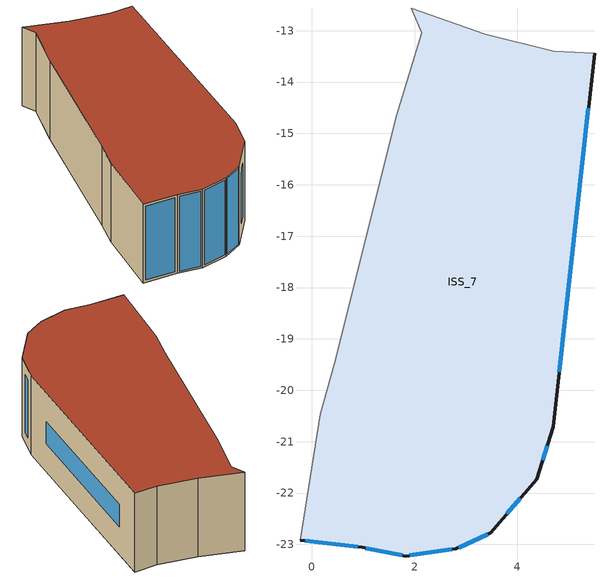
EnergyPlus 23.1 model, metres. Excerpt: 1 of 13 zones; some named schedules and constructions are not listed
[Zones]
ISS_7
 floor outside (90.1-2019 Nonresidential CZ 0 Exterior Floor (Mass)): -0.22,-22.92 0.16,-20.47 0.44,-19.49 1.65,-14.64 2.13,-13.04 1.93,-12.56 3.38,-13.07 4.71,-13.4 5.5,-13.44 4.7,-20.71 4.37,-21.73 3.48,-22.77 2.8,-23.09 1.83,-23.22 0.98,-23.06 z9
 wall outside (90.1-2019 Nonresidential CZ 0 Exterior Wall (Mass)): -0.22,-22.92 0.98,-23.06 1.83,-23.22 2.8,-23.09 3.48,-22.77 4.37,-21.73 4.7,-20.71 5.5,-13.44 z9:12
 wall to ISS_0 (Interior Partition (Mass)_FLIPPED): 5.5,-13.44 4.71,-13.4 3.38,-13.07 1.93,-12.56 2.13,-13.04 1.65,-14.64 0.44,-19.49 z9:12
 wall to ISS_11 (Interior Partition (Mass)): 0.44,-19.49 0.16,-20.47 -0.22,-22.92 z9:12
 window (90.1-2019 Nonresidential CZ 0 Glazing (Operable)): -0.13,-22.93 0.89,-23.05 z9.09:11.91; 1.05,-23.07 1.76,-23.21 z9.07:11.93; 1.9,-23.21 2.72,-23.1 z9.08:11.92; 2.85,-23.06 3.43,-22.8 z9.06:11.94; 3.8,-22.41 4.06,-22.1 z9.48:11.52; 4.49,-21.36 4.58,-21.08 z9.39:11.61; 4.81,-19.64 5.38,-14.51 z10.07:10.93
 roof outside (90.1-2019 Nonresidential CZ 0 Exterior Roof (Mass)): -0.22,-22.92 0.98,-23.06 1.83,-23.22 2.8,-23.09 3.48,-22.77 4.37,-21.73 4.7,-20.71 5.5,-13.44 4.71,-13.4 3.38,-13.07 1.93,-12.56 2.13,-13.04 1.65,-14.64 0.44,-19.49 0.16,-20.47 z12
[Schedule:Week:Daily]
NatVentAvail_ISS_6_41: 59d3c64f-cbeb-49ec-8387-58f3f2b90f9d, 66007fb2-c5ae-419e-81cc-261699452ae2, 7d14298f-0906-4f3e-9f36-b6a99c817ed8, bd011661-e40d-459e-81a3-81152da9ae29, a116ffe2-3308-46ed-a124-2af9f3d2e74a, db9fa88f-338c-411f-a84f-49e209720758, 803f9708-a926-4751-926f-f16e332721b0, 59d3c64f-cbeb-49ec-8387-58f3f2b90f9d, 59d3c64f-cbeb-49ec-8387-58f3f2b90f9d, 59d3c64f-cbeb-49ec-8387-58f3f2b90f9d, 59d3c64f-cbeb-49ec-8387-58f3f2b90f9d, 59d3c64f-cbeb-49ec-8387-58f3f2b90f9d
NatVentAvail_ISS_6_42: 2808f7b0-1c0f-4144-87d4-a76f10fee8d9, e3fb42f2-a6d4-4862-bf0f-71ab0796680f, 0818dc65-244d-4940-a860-a19bc4301a4e, 2a278de2-dc39-4bd9-9e82-1f718675efa6, b7428224-98b5-45bc-b742-e868bdf63f7d, ffb6534b-00db-462c-8b74-2842105eb40f, fecb7d50-88e2-4d1a-af6c-68455751857f, 2808f7b0-1c0f-4144-87d4-a76f10fee8d9, 2808f7b0-1c0f-4144-87d4-a76f10fee8d9, 2808f7b0-1c0f-4144-87d4-a76f10fee8d9, 2808f7b0-1c0f-4144-87d4-a76f10fee8d9, 2808f7b0-1c0f-4144-87d4-a76f10fee8d9
NatVentAvail_ISS_6_43: 9dc253b0-e231-4f2b-9ea7-828fee2c37e4, fa0bea73-c2e6-45e3-96d8-af98ac851d88, 9be23fc3-474e-46e7-80ab-479dcdd7b12c, 454bf78a-b83d-4394-8a58-09a865dced9e, b4d43366-15f9-4acc-a29f-34d4b033d256, 4871399f-b61b-4905-af7a-bcd03d8ceefa, 763d6eef-4fd2-4aa6-889b-548632fdfbdf, 9dc253b0-e231-4f2b-9ea7-828fee2c37e4, 9dc253b0-e231-4f2b-9ea7-828fee2c37e4, 9dc253b0-e231-4f2b-9ea7-828fee2c37e4, 9dc253b0-e231-4f2b-9ea7-828fee2c37e4, 9dc253b0-e231-4f2b-9ea7-828fee2c37e4
NatVentAvail_ISS_6_44: 0f435dd7-9992-4b1e-916b-d8ab013a0a25, af6d4643-a23d-428c-a926-324cae536613, 4a1d064e-6624-471d-9067-2aa29d2c6981, 5bd9e082-df74-473f-bff6-e8c21f54018f, 7245a75b-724e-4f00-8039-c1458dfc5d4f, 7cd69c54-cd54-49da-b36e-df01f1c90000, 5bc4788b-fd45-4e6f-9cfe-d2f56625bb94, 0f435dd7-9992-4b1e-916b-d8ab013a0a25, 0f435dd7-9992-4b1e-916b-d8ab013a0a25, 0f435dd7-9992-4b1e-916b-d8ab013a0a25, 0f435dd7-9992-4b1e-916b-d8ab013a0a25, 0f435dd7-9992-4b1e-916b-d8ab013a0a25
NatVentAvail_ISS_6_45: 2e6fd446-64fd-454b-83e0-e820f9a5f52d, 47c5d768-7b4a-48a1-808d-429495cd01bc, 24f82ca7-02df-4b2b-8431-49b57da55878, 9154eef6-d584-40c8-9aaf-951aa9aadaa9, d05bd24d-796b-48bf-8bc5-fa42b119640c, ff37fa68-dd59-4cdc-90b5-d7eb4149bc4b, 2e6fd446-64fd-454b-83e0-e820f9a5f52d, 2e6fd446-64fd-454b-83e0-e820f9a5f52d, 2e6fd446-64fd-454b-83e0-e820f9a5f52d, 2e6fd446-64fd-454b-83e0-e820f9a5f52d, 2e6fd446-64fd-454b-83e0-e820f9a5f52d, 2e6fd446-64fd-454b-83e0-e820f9a5f52d
NatVentAvail_ISS_6_46: 3880684c-4c2a-4487-a7e7-7d189b46f996, e3fb42f2-a6d4-4862-bf0f-71ab0796680f, 4976e6ea-0732-4ae9-9683-e3dbb1fc3b68, 66a4b0d3-9729-4bf5-9d08-4a9be02f38f6, 820141ac-03eb-4e58-a5b8-6f2c45d92f95, 33cd5aa4-a96e-426c-81d2-1221b210cbe2, 15d4cf67-ff78-4ec2-8d50-2fc886172d41, 3880684c-4c2a-4487-a7e7-7d189b46f996, 3880684c-4c2a-4487-a7e7-7d189b46f996, 3880684c-4c2a-4487-a7e7-7d189b46f996, 3880684c-4c2a-4487-a7e7-7d189b46f996, 3880684c-4c2a-4487-a7e7-7d189b46f996
NatVentAvail_ISS_6_47: ee9849e3-887a-499a-b882-28cbc8083034, 4b53910d-d204-4947-a54a-cd3d37a40da5, 1223336f-18bf-437e-8268-c0e1954d8743, 753e93bf-89d1-40d1-b309-9bce8eb9f664, 81dae9b8-5997-469a-9117-cbc3d17ebd06, af543aae-b248-4037-99a1-4d50ae8ffb33, 5d5b2702-2c7f-483b-947f-456a0eea631f, ee9849e3-887a-499a-b882-28cbc8083034, ee9849e3-887a-499a-b882-28cbc8083034, ee9849e3-887a-499a-b882-28cbc8083034, ee9849e3-887a-499a-b882-28cbc8083034, ee9849e3-887a-499a-b882-28cbc8083034
NatVentAvail_ISS_6_48: 30d76fa2-4c50-4b3a-ad17-cc10b9aea00e, b717b5df-fc11-4f22-a0bd-12f8fad6ab1c, 69c12385-b157-4fe4-8344-63f7e2c458b7, 827d8c67-cae4-4eb4-a0be-ff347a9871f8, 2b8b0dab-d679-468d-919a-671dc34f505c, b9656b78-909f-4a35-9a7a-69544d47ec9e, 6b2a8a7c-3353-40dc-b63b-3f8b394cf8f3, 30d76fa2-4c50-4b3a-ad17-cc10b9aea00e, 30d76fa2-4c50-4b3a-ad17-cc10b9aea00e, 30d76fa2-4c50-4b3a-ad17-cc10b9aea00e, 30d76fa2-4c50-4b3a-ad17-cc10b9aea00e, 30d76fa2-4c50-4b3a-ad17-cc10b9aea00e
NatVentAvail_ISS_6_49: e0015b53-feea-4429-ada7-d76f0b9231d1, 55596048-ec17-487a-902e-c55c7eb9ace5, b853b29e-9c2c-4892-bd5c-8d3a8b51e72a, 252c8724-0607-4cdb-be98-c91667e48fc6, c2935997-d6a9-4e1d-b60c-1610340fb184, c9327b22-8aae-4475-9a9a-6cf8266ffa2d, 47a5a79d-addb-4f5c-b3b1-a9e1da72ace4, e0015b53-feea-4429-ada7-d76f0b9231d1, e0015b53-feea-4429-ada7-d76f0b9231d1, e0015b53-feea-4429-ada7-d76f0b9231d1, e0015b53-feea-4429-ada7-d76f0b9231d1, e0015b53-feea-4429-ada7-d76f0b9231d1
NatVentAvail_ISS_6_50: ce5cffd1-dfe9-4efa-b3d5-d671689116b9, 7b40fb9b-38a4-4381-aacb-8ca0e517f460, a6f73b0e-533f-4f09-9ae1-883daf27fab8, 0938b528-273c-47a1-9994-1ea175fea59f, 88c98681-de3d-4e86-ac7d-cc4d1fde16bc, 384e5245-378b-4e4a-ad9e-28e078c8ad76, 430e81d0-f273-4145-8489-7b59100bae38, ce5cffd1-dfe9-4efa-b3d5-d671689116b9, ce5cffd1-dfe9-4efa-b3d5-d671689116b9, ce5cffd1-dfe9-4efa-b3d5-d671689116b9, ce5cffd1-dfe9-4efa-b3d5-d671689116b9, ce5cffd1-dfe9-4efa-b3d5-d671689116b9
NatVentAvail_ISS_6_51: cc87b3bc-a484-4a66-ba94-8dbdbdef3971, 12642c11-dbef-4302-a739-7d4c22e4cf91, 235e2975-71d9-4922-b088-0a3fc6f7e5c8, fd6bbb1e-dcd4-4596-a6b1-b28f948110c9, 17666d23-c914-44f2-9bf1-9adc02903633, 8a363d2e-cb01-49ae-b4df-73bd649d6a56, 599195e0-ed3c-47ca-9420-8eb2dc85b173, cc87b3bc-a484-4a66-ba94-8dbdbdef3971, cc87b3bc-a484-4a66-ba94-8dbdbdef3971, cc87b3bc-a484-4a66-ba94-8dbdbdef3971, cc87b3bc-a484-4a66-ba94-8dbdbdef3971, cc87b3bc-a484-4a66-ba94-8dbdbdef3971
NatVentAvail_ISS_6_52: 645b4d4e-ac9d-495e-9a63-2e4d1f50bce6, 645b4d4e-ac9d-495e-9a63-2e4d1f50bce6, 645b4d4e-ac9d-495e-9a63-2e4d1f50bce6, 645b4d4e-ac9d-495e-9a63-2e4d1f50bce6, 645b4d4e-ac9d-495e-9a63-2e4d1f50bce6, 645b4d4e-ac9d-495e-9a63-2e4d1f50bce6, 645b4d4e-ac9d-495e-9a63-2e4d1f50bce6, 645b4d4e-ac9d-495e-9a63-2e4d1f50bce6, 645b4d4e-ac9d-495e-9a63-2e4d1f50bce6, 645b4d4e-ac9d-495e-9a63-2e4d1f50bce6, 645b4d4e-ac9d-495e-9a63-2e4d1f50bce6, 645b4d4e-ac9d-495e-9a63-2e4d1f50bce6
CoolAvail_ISS_7_0: a417bc9b-de5d-478e-ac5a-152c6a4f7a89, 836c73d3-2576-4144-97e6-c70854d764d6, f21eb7b5-cb40-4ed3-bbb3-f16760163231, 53be7783-fd64-423c-a27b-175849620a87, 22bc9668-a33e-41c7-ae03-98d5d5175df1, 2412ec26-a0f2-4143-834a-9f1852bb9a24, c20c6325-035d-4fcf-ab28-c6ec7fc70f12, a417bc9b-de5d-478e-ac5a-152c6a4f7a89, a417bc9b-de5d-478e-ac5a-152c6a4f7a89, a417bc9b-de5d-478e-ac5a-152c6a4f7a89, a417bc9b-de5d-478e-ac5a-152c6a4f7a89, a417bc9b-de5d-478e-ac5a-152c6a4f7a89
CoolAvail_ISS_7_1: 600e6f81-509e-41a3-bf2a-7f4d4cd3f12d, 9c59bec2-965e-4264-86f9-2795118ffd9a, 27e7b16b-72d9-431f-b453-2e2977553cfc, 50203e56-6c21-4e68-9ed3-ec361ae7fbf5, 3c5e5518-20ab-4da8-b48c-757ccb7e7b16, 3e445df1-7824-4703-812c-c04ceaa15678, 9ed38821-d607-4615-af28-74997d602d41, 600e6f81-509e-41a3-bf2a-7f4d4cd3f12d, 600e6f81-509e-41a3-bf2a-7f4d4cd3f12d, 600e6f81-509e-41a3-bf2a-7f4d4cd3f12d, 600e6f81-509e-41a3-bf2a-7f4d4cd3f12d, 600e6f81-509e-41a3-bf2a-7f4d4cd3f12d
CoolAvail_ISS_7_2: fefa7470-6499-4d9c-b07b-9c7f88e447d1, a7dcafae-2906-446c-9b26-0086116a9b99, 3c5e5518-20ab-4da8-b48c-757ccb7e7b16, 54ed71e1-a682-4fa7-a082-a69a991a5405, 836c73d3-2576-4144-97e6-c70854d764d6, 880b13ef-80d1-48a6-8c94-5c4a55c71318, fa33bd47-d0f2-41b1-b05b-c4f59bf5be52, fefa7470-6499-4d9c-b07b-9c7f88e447d1, fefa7470-6499-4d9c-b07b-9c7f88e447d1, fefa7470-6499-4d9c-b07b-9c7f88e447d1, fefa7470-6499-4d9c-b07b-9c7f88e447d1, fefa7470-6499-4d9c-b07b-9c7f88e447d1
CoolAvail_ISS_7_3: a964d107-99e5-4c3f-80a4-b375b6296ccf, 2bf5643d-2712-495e-b11b-f71902a6beb9, 5cc6bdb1-05a1-42f5-8221-9d794d79924b, 2a3339b3-e2e2-45cf-b4ec-3f7e3fbc4b55, 3115536e-5706-4f12-9700-b6739fd72d3d, a417bc9b-de5d-478e-ac5a-152c6a4f7a89, fb0c9244-f965-4aaa-a2ea-ef8543a84256, a964d107-99e5-4c3f-80a4-b375b6296ccf, a964d107-99e5-4c3f-80a4-b375b6296ccf, a964d107-99e5-4c3f-80a4-b375b6296ccf, a964d107-99e5-4c3f-80a4-b375b6296ccf, a964d107-99e5-4c3f-80a4-b375b6296ccf
CoolAvail_ISS_7_4: 6da0d640-41d6-4d81-b6cd-84a96e27eb92, dc335e7b-e40b-45d7-a3b8-b3f38785f657, 0a8c2671-be92-4c7e-aefa-c823da672600, 25096b80-bc5d-4046-ae34-9a421a7ba3f3, 17924a3c-c327-41d2-8c3e-03fad28696f8, 5b6cb459-1bee-44b7-8ed4-1532ec9fd585, dc335e7b-e40b-45d7-a3b8-b3f38785f657, 6da0d640-41d6-4d81-b6cd-84a96e27eb92, 6da0d640-41d6-4d81-b6cd-84a96e27eb92, 6da0d640-41d6-4d81-b6cd-84a96e27eb92, 6da0d640-41d6-4d81-b6cd-84a96e27eb92, 6da0d640-41d6-4d81-b6cd-84a96e27eb92
CoolAvail_ISS_7_5: 1b2b79ad-1cd5-4e6e-8a93-2c334258d025, 7fac5dca-6247-45cd-8dfd-59ff1113f6d2, 0d3f302e-39b3-46db-91ad-ebb567b88478, 2ed8bb58-8f91-4013-ab6e-6fc83ace663d, 6d769ada-60ce-4cc0-b9dc-2cb87715f69f, 34333be0-0b36-417a-bdaa-6125df437898, 1771ffd5-caa0-4928-820c-20e77cdef4f0, 1b2b79ad-1cd5-4e6e-8a93-2c334258d025, 1b2b79ad-1cd5-4e6e-8a93-2c334258d025, 1b2b79ad-1cd5-4e6e-8a93-2c334258d025, 1b2b79ad-1cd5-4e6e-8a93-2c334258d025, 1b2b79ad-1cd5-4e6e-8a93-2c334258d025
CoolAvail_ISS_7_6: 5786a1c6-38cc-438a-a068-25cba8108d9f, 99714c36-b1d6-4269-a341-3a8989bea4df, b6e89017-2100-4019-9f46-5af95941ae45, ad3a6a62-cc7b-4c7e-a7e5-a267f50f4db2, 9b5191b9-2555-434d-b0ed-037681804869, 77e88983-67f6-4b44-98dd-3054537edaa1, dbd4606c-3431-4140-add9-9da3cfab12af, 5786a1c6-38cc-438a-a068-25cba8108d9f, 5786a1c6-38cc-438a-a068-25cba8108d9f, 5786a1c6-38cc-438a-a068-25cba8108d9f, 5786a1c6-38cc-438a-a068-25cba8108d9f, 5786a1c6-38cc-438a-a068-25cba8108d9f
CoolAvail_ISS_7_7: c21ce18f-258a-42b2-8b25-b9ab2e27f413, b43b7172-e3fb-4373-bdc9-8f749b47d15a, bf85736a-8573-442e-bd85-ff585c752e59, 517003f4-7d9d-40fb-96d9-487fb39c5bf8, d911e7df-975a-4f11-9ff0-e05dcd8c4814, ecacc597-b4bd-4c38-8eed-319bf132f5de, d5c7f0f5-559e-4bac-bf6a-45cfbae4ef2a, c21ce18f-258a-42b2-8b25-b9ab2e27f413, c21ce18f-258a-42b2-8b25-b9ab2e27f413, c21ce18f-258a-42b2-8b25-b9ab2e27f413, c21ce18f-258a-42b2-8b25-b9ab2e27f413, c21ce18f-258a-42b2-8b25-b9ab2e27f413
CoolAvail_ISS_7_8: c855a87a-381b-46c5-9509-19cdc15a7f16, 301e79a2-4036-4552-9288-b8d9b4fa0011, 93b745e8-7b9f-4e30-bf71-441b1fdfacd8, e88b8bb8-62ab-4327-a7bc-c4fc003f64de, bbe2ed1d-55af-43bf-9d37-65de6e4a3dd3, 0d434c85-d0d1-4a07-af58-6785c255dbec, 12531b47-a778-409a-afc3-5f5a1a383e38, c855a87a-381b-46c5-9509-19cdc15a7f16, c855a87a-381b-46c5-9509-19cdc15a7f16, c855a87a-381b-46c5-9509-19cdc15a7f16, c855a87a-381b-46c5-9509-19cdc15a7f16, c855a87a-381b-46c5-9509-19cdc15a7f16
CoolAvail_ISS_7_9: 0e76d949-a282-46ec-b801-109060926de2, b4f32424-d3d6-4af7-a79c-c04e2e11757a, 12531b47-a778-409a-afc3-5f5a1a383e38, e719e640-7e00-489b-8edd-bfe7804a2d2a, b5618662-c7cc-49cd-b34e-3453c7b254f5, 1922962d-f5d9-4df7-88ca-7a33a5eb062f, dd18dc81-d582-4864-a0d4-3ada93574e7f, 0e76d949-a282-46ec-b801-109060926de2, 0e76d949-a282-46ec-b801-109060926de2, 0e76d949-a282-46ec-b801-109060926de2, 0e76d949-a282-46ec-b801-109060926de2, 0e76d949-a282-46ec-b801-109060926de2
CoolAvail_ISS_7_10: f2bd7b92-6a91-4a89-8048-be345e62b38b, 12531b47-a778-409a-afc3-5f5a1a383e38, cb1b75e0-4137-4ada-927f-2a61dd554a3e, 09a565fc-3c68-4068-ac26-319aca6ba4b6, 816801dc-b40d-4246-9c25-0442f06b9d2d, 4eb1512c-ff09-472e-9494-275f9ae03200, 5d9c1a4a-b97f-4733-94bd-e5325f87bb21, f2bd7b92-6a91-4a89-8048-be345e62b38b, f2bd7b92-6a91-4a89-8048-be345e62b38b, f2bd7b92-6a91-4a89-8048-be345e62b38b, f2bd7b92-6a91-4a89-8048-be345e62b38b, f2bd7b92-6a91-4a89-8048-be345e62b38b
CoolAvail_ISS_7_11: 12531b47-a778-409a-afc3-5f5a1a383e38, 2626e346-23d2-4094-83a7-631a79799c78, 0bedf773-e20a-4acd-be5e-dfccc22e870d, 24e94fec-3535-439c-998b-a71de5d75a6d, d685fd45-53cd-4718-a5ea-5b6e2e856276, 3d46383b-c6ac-4ba4-9cc0-c0f1da04c7fa, 770208d9-5b4d-4cf1-9200-3452b372fe61, 12531b47-a778-409a-afc3-5f5a1a383e38, 12531b47-a778-409a-afc3-5f5a1a383e38, 12531b47-a778-409a-afc3-5f5a1a383e38, 12531b47-a778-409a-afc3-5f5a1a383e38, 12531b47-a778-409a-afc3-5f5a1a383e38
CoolAvail_ISS_7_12: 2a49bd9e-9915-47a3-954b-a32c9e47500b, 9e08d60f-c9da-484f-bf9e-7837ddd3a511, 85e938f2-61f0-4092-8ec3-83b8dffe3a66, 8ebf287d-460c-41da-8c03-126490aeafa5, 22e4fa96-4470-425b-901e-3615cbdfe0e1, 40eb410b-8b97-46fa-b254-2115dea6cfaa, 4159b8c2-2a64-4123-9940-32357fc1731d, 2a49bd9e-9915-47a3-954b-a32c9e47500b, 2a49bd9e-9915-47a3-954b-a32c9e47500b, 2a49bd9e-9915-47a3-954b-a32c9e47500b, 2a49bd9e-9915-47a3-954b-a32c9e47500b, 2a49bd9e-9915-47a3-954b-a32c9e47500b
CoolAvail_ISS_7_13: 384848ea-7a93-4560-b8ee-ec5266d10625, 614eb25d-e5b8-4107-b54b-5d4158fd9056, 59b33663-589d-48c1-a5c1-6e20830883ec, 6ba29500-ac7b-4d70-ac47-6c007b368cfb, 132cd3ec-a83f-49cf-8648-a09370be4941, f1fc106d-a514-46ef-bff2-05a4dc8aca2f, bdc6b1a4-79d0-4c65-b25e-944cb2d2051c, 384848ea-7a93-4560-b8ee-ec5266d10625, 384848ea-7a93-4560-b8ee-ec5266d10625, 384848ea-7a93-4560-b8ee-ec5266d10625, 384848ea-7a93-4560-b8ee-ec5266d10625, 384848ea-7a93-4560-b8ee-ec5266d10625
CoolAvail_ISS_7_14: da2abcf1-a83d-4caf-99ac-7c2a62dbec30, 70f22cb4-fad8-4aff-b708-de0332d0e58b, b07bd2ae-9cba-45b5-94c7-ce2a78ca4f52, ad638a53-e99d-4644-a045-98fca4859651, fa417855-4ce0-4d2e-8270-c4067d276175, e9d39820-b5ab-4219-8fdb-1f6ea82e7d9a, e7a75f08-2c2f-4d5a-9285-086150afe440, da2abcf1-a83d-4caf-99ac-7c2a62dbec30, da2abcf1-a83d-4caf-99ac-7c2a62dbec30, da2abcf1-a83d-4caf-99ac-7c2a62dbec30, da2abcf1-a83d-4caf-99ac-7c2a62dbec30, da2abcf1-a83d-4caf-99ac-7c2a62dbec30
CoolAvail_ISS_7_15: bf8d8d08-b5da-4eab-ab81-c7e2bc4feb84, 46694bac-1659-4936-ac25-1dc587c6151e, a7b93b7c-bb0d-4569-8ab5-263289a88eca, a6f73b0e-533f-4f09-9ae1-883daf27fab8, 7b0ea395-4744-4def-9f57-029d3dd74e19, 08c1e39c-960a-433e-9073-45c2b326f8cf, 9e58fef7-265b-4234-b35d-6513099853ff, bf8d8d08-b5da-4eab-ab81-c7e2bc4feb84, bf8d8d08-b5da-4eab-ab81-c7e2bc4feb84, bf8d8d08-b5da-4eab-ab81-c7e2bc4feb84, bf8d8d08-b5da-4eab-ab81-c7e2bc4feb84, bf8d8d08-b5da-4eab-ab81-c7e2bc4feb84
CoolAvail_ISS_7_16: 3b99b908-b67b-4082-9c57-f14cd4e20175, dcbf5a53-533c-48f1-bc7a-10c307c2ce74, 621fc430-6fa7-41aa-8575-27ae71a9f12b, 200463b3-062d-4a1d-bf36-fed1ff2f7d55, 7b2f8ec2-5717-4fe3-bdd1-4fc2317bb685, e6926a56-27a5-4f4a-8ddb-61bd12851976, b85d8ef4-832d-42d6-8bbc-591c5725e4ae, 3b99b908-b67b-4082-9c57-f14cd4e20175, 3b99b908-b67b-4082-9c57-f14cd4e20175, 3b99b908-b67b-4082-9c57-f14cd4e20175, 3b99b908-b67b-4082-9c57-f14cd4e20175, 3b99b908-b67b-4082-9c57-f14cd4e20175
CoolAvail_ISS_7_17: faf318e1-52bb-44b2-9559-41b3001244a9, c66cfd29-5af9-4e6c-a3ee-f7fb6640c622, fb7c023f-ec03-413f-b07d-d92b9ac5b466, 46f68e28-e864-40da-a2bf-d5357412eaba, 4700d6ba-9606-44f7-8714-5d4f0055c1bd, 7d5eb8ac-639b-46e3-bfbf-afe987bda89d, bb15e84b-718d-49d9-a2ed-4de5b00f072d, faf318e1-52bb-44b2-9559-41b3001244a9, faf318e1-52bb-44b2-9559-41b3001244a9, faf318e1-52bb-44b2-9559-41b3001244a9, faf318e1-52bb-44b2-9559-41b3001244a9, faf318e1-52bb-44b2-9559-41b3001244a9
CoolAvail_ISS_7_18: c71ad370-f608-45ec-94ff-412ab9c8d591, dc39d774-00dd-4167-add5-508ae4c5a254, aaaaf936-ef6c-4fa6-9fe8-a1a3edeff047, c71ad370-f608-45ec-94ff-412ab9c8d591, 85667b0f-253c-4fc0-b1a3-b59c0e00e3e3, f12a5308-02be-4f39-b291-fa425260f8d2, 39a611e9-6e07-44f2-bfbf-68aadf2830ba, c71ad370-f608-45ec-94ff-412ab9c8d591, c71ad370-f608-45ec-94ff-412ab9c8d591, c71ad370-f608-45ec-94ff-412ab9c8d591, c71ad370-f608-45ec-94ff-412ab9c8d591, c71ad370-f608-45ec-94ff-412ab9c8d591
CoolAvail_ISS_7_19: cf4da5fc-813a-42c6-a8cf-2b9b26fcd408, 5b5307dd-8704-4429-9e64-81538c3ab81d, 72f27e0f-b599-4d81-9918-0a94f5cc3f49, 47d734c6-dcec-4011-bd95-46f6d7a86160, 9cf70d63-5f0f-41fb-a418-96e44ca164e6, 6548734e-50a1-4eab-b1a1-846b9a044538, 5218c88c-08ca-4979-97bd-068abec87058, cf4da5fc-813a-42c6-a8cf-2b9b26fcd408, cf4da5fc-813a-42c6-a8cf-2b9b26fcd408, cf4da5fc-813a-42c6-a8cf-2b9b26fcd408, cf4da5fc-813a-42c6-a8cf-2b9b26fcd408, cf4da5fc-813a-42c6-a8cf-2b9b26fcd408
CoolAvail_ISS_7_20: 4a28bebf-378b-4e0c-98c7-5912cbc0f532, 3acbb844-98a0-44dd-9f8c-a763c2830a79, cf4da5fc-813a-42c6-a8cf-2b9b26fcd408, 88bcd4fe-2e18-43e4-966d-ed453cccf67b, 3cb64b28-6660-477c-87e6-b5ec23b45f9e, fff63c10-cad4-4c0c-a8a8-9c0b9824a16e, 31665143-5f46-4cf0-bce6-529c360b87a2, 4a28bebf-378b-4e0c-98c7-5912cbc0f532, 4a28bebf-378b-4e0c-98c7-5912cbc0f532, 4a28bebf-378b-4e0c-98c7-5912cbc0f532, 4a28bebf-378b-4e0c-98c7-5912cbc0f532, 4a28bebf-378b-4e0c-98c7-5912cbc0f532
CoolAvail_ISS_7_21: 10ea3e9c-c8e4-4c9f-9a24-6f8235490943, 7fac5dca-6247-45cd-8dfd-59ff1113f6d2, fdb1ab0e-c8ed-4873-981d-3b4b36397622, fa0bea73-c2e6-45e3-96d8-af98ac851d88, 41617b40-5751-42f6-8f46-a5aadaf03c91, b0a7b671-b70a-4647-ab0c-9003cefbd400, 939bb1c0-6e51-47b4-9cfe-0db9ee19da19, 10ea3e9c-c8e4-4c9f-9a24-6f8235490943, 10ea3e9c-c8e4-4c9f-9a24-6f8235490943, 10ea3e9c-c8e4-4c9f-9a24-6f8235490943, 10ea3e9c-c8e4-4c9f-9a24-6f8235490943, 10ea3e9c-c8e4-4c9f-9a24-6f8235490943
CoolAvail_ISS_7_22: 820141ac-03eb-4e58-a5b8-6f2c45d92f95, ca7a26c0-72df-4689-81e8-63cdea68c050, d67e7feb-ccfe-464f-92c3-b16381141cd6, cebbc58f-77ce-4730-93be-abe6f592f073, bd45c754-21c7-4c35-83bf-dd566571be01, 3880684c-4c2a-4487-a7e7-7d189b46f996, 6e76de09-a941-4bd2-b96f-27ccec68bb94, 820141ac-03eb-4e58-a5b8-6f2c45d92f95, 820141ac-03eb-4e58-a5b8-6f2c45d92f95, 820141ac-03eb-4e58-a5b8-6f2c45d92f95, 820141ac-03eb-4e58-a5b8-6f2c45d92f95, 820141ac-03eb-4e58-a5b8-6f2c45d92f95
CoolAvail_ISS_7_23: d70b2462-30a3-417d-9b55-76244d579941, 15f13d3f-b812-470b-b1af-9bdc06affd63, 5b780c38-c860-4b71-bae9-05cf259ed1fe, e1876e78-e687-400e-be40-ea94c5217d87, 8fdf88a8-82d9-410f-843e-46d4e1988e20, 597babd5-8b72-400e-8490-dbf98d6e2a09, 6da934b6-2253-4638-820a-9997a3fc5da8, d70b2462-30a3-417d-9b55-76244d579941, d70b2462-30a3-417d-9b55-76244d579941, d70b2462-30a3-417d-9b55-76244d579941, d70b2462-30a3-417d-9b55-76244d579941, d70b2462-30a3-417d-9b55-76244d579941
CoolAvail_ISS_7_24: 475d144a-8d13-4d58-a2da-3ab2e93dc7e7, 789598b5-f611-412a-b310-098c0f691a5d, 755330d8-1b22-4534-a02a-c53480b3a4e5, f78329c8-9ffc-489f-a2f5-fb6cb1761558, b2c2869d-ed13-4fac-99c7-aaf49e3b7844, 090aaad5-a128-486d-b200-6d922c48acf5, 44e7aa45-dbd7-4abf-8184-9797e4b36311, 475d144a-8d13-4d58-a2da-3ab2e93dc7e7, 475d144a-8d13-4d58-a2da-3ab2e93dc7e7, 475d144a-8d13-4d58-a2da-3ab2e93dc7e7, 475d144a-8d13-4d58-a2da-3ab2e93dc7e7, 475d144a-8d13-4d58-a2da-3ab2e93dc7e7
CoolAvail_ISS_7_25: 2b311644-3143-4e4f-ad19-09aa724a8dff, fe849b11-955d-4684-bbd0-a1e9b4aa19b6, 2e6fd446-64fd-454b-83e0-e820f9a5f52d, 9d987cba-2a7a-496d-b90f-662575cd5dd9, 59074af8-0a25-4315-856b-2edfad9a8916, 3a1e6eef-4dd5-40d8-a92a-1dea604d18d4, 01b983bd-2d17-4f0a-968b-3c204645bb15, 2b311644-3143-4e4f-ad19-09aa724a8dff, 2b311644-3143-4e4f-ad19-09aa724a8dff, 2b311644-3143-4e4f-ad19-09aa724a8dff, 2b311644-3143-4e4f-ad19-09aa724a8dff, 2b311644-3143-4e4f-ad19-09aa724a8dff
CoolAvail_ISS_7_26: 545cab68-ce3c-483e-81aa-25f490a46d86, e9d7cb86-8601-40d2-95b1-3c92e2f1f32f, e268dd3c-0642-40bb-803e-666368799ee4, ae668b5a-15f4-4d0c-9872-3a52cf0d1db1, c3fa998d-de58-419b-80c0-a574417382d2, 7d81ac5d-b26f-415c-8e6a-4ece4cfa260c, a498241e-d729-40bc-991e-5e8d708b7bc9, 545cab68-ce3c-483e-81aa-25f490a46d86, 545cab68-ce3c-483e-81aa-25f490a46d86, 545cab68-ce3c-483e-81aa-25f490a46d86, 545cab68-ce3c-483e-81aa-25f490a46d86, 545cab68-ce3c-483e-81aa-25f490a46d86
CoolAvail_ISS_7_27: e013dee8-fee1-44bd-93ae-b3065944c017, d6b96865-a13e-4037-9788-64715abd1b9b, 8b5f9b8a-5b1f-4d82-ae2a-c83ae0d0c6d3, fe860b76-c3cd-4067-b260-22ef71d79255, 1038f0ee-0592-4279-8759-f8a5b7ff0be9, 38166ebe-7deb-496d-aee1-63fe53fd5d6f, f328ec1c-159e-4b23-a9ba-813a56d7d32e, e013dee8-fee1-44bd-93ae-b3065944c017, e013dee8-fee1-44bd-93ae-b3065944c017, e013dee8-fee1-44bd-93ae-b3065944c017, e013dee8-fee1-44bd-93ae-b3065944c017, e013dee8-fee1-44bd-93ae-b3065944c017
CoolAvail_ISS_7_28: e95ca637-2c29-443c-aac9-ba59b1dee0f8, b6064c5e-1f52-49ba-bab2-bca20717d0fd, 868b4ff2-61c0-4b7b-9a5f-ca60dd09d27a, 08289204-ecfb-4d65-829f-a1414e8ace1a, 46f68e28-e864-40da-a2bf-d5357412eaba, f83a6363-48d5-4fba-9f21-57b9a9ad5f78, 10ea3e9c-c8e4-4c9f-9a24-6f8235490943, e95ca637-2c29-443c-aac9-ba59b1dee0f8, e95ca637-2c29-443c-aac9-ba59b1dee0f8, e95ca637-2c29-443c-aac9-ba59b1dee0f8, e95ca637-2c29-443c-aac9-ba59b1dee0f8, e95ca637-2c29-443c-aac9-ba59b1dee0f8
CoolAvail_ISS_7_29: 571d3694-669f-439a-bcb0-6cf6216108a2, 1a79cb03-f92c-4589-8d75-bc6275836837, 8661a43f-711f-4b17-8503-5213d123ea7a, a0229f07-dc1c-4560-a905-13b11cc59c09, 46f68e28-e864-40da-a2bf-d5357412eaba, 46f68e28-e864-40da-a2bf-d5357412eaba, a568f926-99aa-414a-a7ea-b3768ceeb753, 571d3694-669f-439a-bcb0-6cf6216108a2, 571d3694-669f-439a-bcb0-6cf6216108a2, 571d3694-669f-439a-bcb0-6cf6216108a2, 571d3694-669f-439a-bcb0-6cf6216108a2, 571d3694-669f-439a-bcb0-6cf6216108a2
CoolAvail_ISS_7_30: 45061b19-febd-4526-9570-1f21a7086f0c, 12531b47-a778-409a-afc3-5f5a1a383e38, 59666eb1-6c28-46bb-940b-6ca59630d910, cd744dcf-dce2-4d4b-a7f8-daa602f3d211, 0ca7b911-3826-4d48-a57a-7394f15a51f2, f6108009-b0aa-49ae-94be-0677e594ceb6, 820c4c58-c42d-41e9-b215-4e7bf05f5197, 45061b19-febd-4526-9570-1f21a7086f0c, 45061b19-febd-4526-9570-1f21a7086f0c, 45061b19-febd-4526-9570-1f21a7086f0c, 45061b19-febd-4526-9570-1f21a7086f0c, 45061b19-febd-4526-9570-1f21a7086f0c
CoolAvail_ISS_7_31: 9cc47e2c-ee00-4099-96b8-4162a42716a7, 88bcd4fe-2e18-43e4-966d-ed453cccf67b, 8661a43f-711f-4b17-8503-5213d123ea7a, 10df2edd-0f84-4e5f-b701-53d8b9d13dc2, 2a0d46ec-18cd-4a02-8e4a-311bff42c3ea, cb1b3717-686f-4d32-bbe1-ea75913f93bd, fc997b3a-f9f1-40cb-b1c0-d35cee9c5c25, 9cc47e2c-ee00-4099-96b8-4162a42716a7, 9cc47e2c-ee00-4099-96b8-4162a42716a7, 9cc47e2c-ee00-4099-96b8-4162a42716a7, 9cc47e2c-ee00-4099-96b8-4162a42716a7, 9cc47e2c-ee00-4099-96b8-4162a42716a7
CoolAvail_ISS_7_32: fa8c74fe-c95d-4660-b85a-88cf6b44ead0, 185236a1-42cc-4378-8d2a-f0c687be8152, 646e6a7b-e232-4f54-a341-6ea0961270c4, 5ef0380c-8530-4672-89b2-d0053777c4b0, 184a39fc-adbe-4550-bd70-535d58a703fa, 72b43716-8d98-4033-a577-9813a5c5ed84, a2b35108-d538-4e8f-9979-27f03970389e, fa8c74fe-c95d-4660-b85a-88cf6b44ead0, fa8c74fe-c95d-4660-b85a-88cf6b44ead0, fa8c74fe-c95d-4660-b85a-88cf6b44ead0, fa8c74fe-c95d-4660-b85a-88cf6b44ead0, fa8c74fe-c95d-4660-b85a-88cf6b44ead0
CoolAvail_ISS_7_33: 5494cabf-0719-4997-ac73-9b5e24d4f528, 6db75396-19b1-46b9-8235-e91e69c05566, 872ae464-bc5c-41e4-ab98-84459ce587c9, 91d1037a-2dc5-4426-b058-420dc496d604, b169fd0d-a363-4637-a59b-2c954cb74e7c, fdb1ab0e-c8ed-4873-981d-3b4b36397622, 7196ffaf-b576-46e3-aa76-b70bf992a3f0, 5494cabf-0719-4997-ac73-9b5e24d4f528, 5494cabf-0719-4997-ac73-9b5e24d4f528, 5494cabf-0719-4997-ac73-9b5e24d4f528, 5494cabf-0719-4997-ac73-9b5e24d4f528, 5494cabf-0719-4997-ac73-9b5e24d4f528
CoolAvail_ISS_7_34: ea04392c-e9c8-4168-be16-abac06a691cf, 99dec3e1-bac3-4d96-8738-6f196348ee5c, f8c5082e-a237-4130-a017-d6e29cf6c566, 0bacbfc9-5ecd-42bf-937d-7f05193bacb1, 9338b558-b06d-40e3-98d1-683436e893bc, cbcac942-5ac6-497f-90c1-b73735c17716, ce094aa2-080d-43a6-8362-0479873b68df, ea04392c-e9c8-4168-be16-abac06a691cf, ea04392c-e9c8-4168-be16-abac06a691cf, ea04392c-e9c8-4168-be16-abac06a691cf, ea04392c-e9c8-4168-be16-abac06a691cf, ea04392c-e9c8-4168-be16-abac06a691cf
CoolAvail_ISS_7_35: d8a31d8f-75b0-446f-8f73-4dab2d5eed0f, 3d3f794c-1ec6-4740-9d07-d3bc5787070e, 600e6f81-509e-41a3-bf2a-7f4d4cd3f12d, fb8483dc-7f45-461b-b657-57cfb4a0f116, dbd4606c-3431-4140-add9-9da3cfab12af, 47ade2ef-f521-4468-a89a-ca1d94eb3f8d, 865ad902-8718-419c-ba38-6eb7f9723016, d8a31d8f-75b0-446f-8f73-4dab2d5eed0f, d8a31d8f-75b0-446f-8f73-4dab2d5eed0f, d8a31d8f-75b0-446f-8f73-4dab2d5eed0f, d8a31d8f-75b0-446f-8f73-4dab2d5eed0f, d8a31d8f-75b0-446f-8f73-4dab2d5eed0f
CoolAvail_ISS_7_36: 5bfff525-f3c7-4879-bdef-dd42af90710c, 4a28bebf-378b-4e0c-98c7-5912cbc0f532, b922b942-fdab-4a96-9b47-d4432acc14f1, 28b5e9c5-ec92-4bc0-880e-c13979e5b68a, 9e27aeda-e383-459f-8111-847aee1a07f8, 5b833201-b28d-4821-8bcc-1962c3eedb27, 2e6fd446-64fd-454b-83e0-e820f9a5f52d, 5bfff525-f3c7-4879-bdef-dd42af90710c, 5bfff525-f3c7-4879-bdef-dd42af90710c, 5bfff525-f3c7-4879-bdef-dd42af90710c, 5bfff525-f3c7-4879-bdef-dd42af90710c, 5bfff525-f3c7-4879-bdef-dd42af90710c
CoolAvail_ISS_7_37: 46f68e28-e864-40da-a2bf-d5357412eaba, 3a127710-7443-45f8-9489-889a76faaeff, eb2fa523-9aea-4a86-822f-7402be31336a, 85ee5b97-4fa1-480e-a81b-23baca38898e, c1d74090-dc97-4b67-bd84-a8115544f061, 836c73d3-2576-4144-97e6-c70854d764d6, 0b6cf2cc-02c6-4932-88ad-d99945c2565a, 46f68e28-e864-40da-a2bf-d5357412eaba, 46f68e28-e864-40da-a2bf-d5357412eaba, 46f68e28-e864-40da-a2bf-d5357412eaba, 46f68e28-e864-40da-a2bf-d5357412eaba, 46f68e28-e864-40da-a2bf-d5357412eaba
CoolAvail_ISS_7_38: 5b44b215-89ad-466a-9d7a-e6cb0c1999ba, 88c201f4-a5f6-491a-bc11-c75b9bd2e93f, 5bfff525-f3c7-4879-bdef-dd42af90710c, 454b3b25-2b2f-49a6-8bed-e14204a32b55, 744dab85-5a37-4e81-9f92-61f0bdaf9431, 3e861000-1ec8-46bf-b579-71132bfb23a5, 2a9cda35-25b3-4e50-900b-b9b739b834aa, 5b44b215-89ad-466a-9d7a-e6cb0c1999ba, 5b44b215-89ad-466a-9d7a-e6cb0c1999ba, 5b44b215-89ad-466a-9d7a-e6cb0c1999ba, 5b44b215-89ad-466a-9d7a-e6cb0c1999ba, 5b44b215-89ad-466a-9d7a-e6cb0c1999ba
CoolAvail_ISS_7_39: d05bd24d-796b-48bf-8bc5-fa42b119640c, 5b0ed4c9-7ceb-4b8c-a43c-ed9929f58d1e, 42116582-086e-478e-a545-e69779dd8a52, da6a2a0d-ac28-4011-a787-516f61c1a55f, 7ab4d364-6ba9-438d-8f5d-1eddf824954b, 24ef2dfb-7799-47fd-aa30-c4119d08dbd6, 46f68e28-e864-40da-a2bf-d5357412eaba, d05bd24d-796b-48bf-8bc5-fa42b119640c, d05bd24d-796b-48bf-8bc5-fa42b119640c, d05bd24d-796b-48bf-8bc5-fa42b119640c, d05bd24d-796b-48bf-8bc5-fa42b119640c, d05bd24d-796b-48bf-8bc5-fa42b119640c
CoolAvail_ISS_7_40: a0229f07-dc1c-4560-a905-13b11cc59c09, 7c36500b-8f66-47ac-915e-d734a9855751, 8be4abe7-000c-42f9-aa1f-6b8a2ac92743, 2e27c99f-a5c0-4f60-9206-11009ee6b478, 814d7899-a77d-42ff-af6e-11b54aa89900, db5997a3-e434-4ba0-9f3c-0db9acbed074, 1fd36c70-2295-48b5-9395-b3c8fa6ed09c, a0229f07-dc1c-4560-a905-13b11cc59c09, a0229f07-dc1c-4560-a905-13b11cc59c09, a0229f07-dc1c-4560-a905-13b11cc59c09, a0229f07-dc1c-4560-a905-13b11cc59c09, a0229f07-dc1c-4560-a905-13b11cc59c09
CoolAvail_ISS_7_41: 2a72a13d-5e4b-44db-ad01-76264dc349fa, 51ef5e7c-7b1d-4df3-9b0a-0fbe2372d03c, 6122a214-3f2d-4de6-bf8e-379ec44e7dd8, 803fcd09-69c6-40dd-9b35-5d7ac15a68d8, 2538803e-4c51-472b-b103-07a3d55689f9, a272fd6b-d428-4692-ada8-1e738b84d36b, adef7895-6f02-48d0-9f4d-54e5f1119188, 2a72a13d-5e4b-44db-ad01-76264dc349fa, 2a72a13d-5e4b-44db-ad01-76264dc349fa, 2a72a13d-5e4b-44db-ad01-76264dc349fa, 2a72a13d-5e4b-44db-ad01-76264dc349fa, 2a72a13d-5e4b-44db-ad01-76264dc349fa
CoolAvail_ISS_7_42: 78c93035-ebce-4343-b1a8-f86602726ac7, 604badd7-400e-43fb-bd32-c34a42cb7ecd, 0c0d324b-0d6b-4f90-bb7c-1137a90bd877, c10c4fbe-61ee-4d52-8bae-482017d4afb2, df0bba37-3d70-4a9e-bf06-86b61b93159a, 3cb0e0dd-037d-4dde-8597-6468a4d6918c, 125e9192-c0aa-4bd7-8597-20248584bc62, 78c93035-ebce-4343-b1a8-f86602726ac7, 78c93035-ebce-4343-b1a8-f86602726ac7, 78c93035-ebce-4343-b1a8-f86602726ac7, 78c93035-ebce-4343-b1a8-f86602726ac7, 78c93035-ebce-4343-b1a8-f86602726ac7
CoolAvail_ISS_7_43: d6dcf4c3-3c31-4ad2-a140-0da0cadc56a7, 99ba14a1-6c44-4f38-ba13-93252c98763a, 330628cd-783c-4e4e-861e-a357226f984d, 41c35824-3f9f-43df-8edd-b30b44d2a37a, 478a7a83-7c34-47a1-80c9-d558c050b604, f7b08b5d-0dda-45f4-8219-4d22e9f62385, b39bc4c5-9218-422b-b413-d69710c60b74, d6dcf4c3-3c31-4ad2-a140-0da0cadc56a7, d6dcf4c3-3c31-4ad2-a140-0da0cadc56a7, d6dcf4c3-3c31-4ad2-a140-0da0cadc56a7, d6dcf4c3-3c31-4ad2-a140-0da0cadc56a7, d6dcf4c3-3c31-4ad2-a140-0da0cadc56a7
CoolAvail_ISS_7_44: 78e55134-c146-4401-bc54-34c713d829d2, bdb04c5f-5c95-4945-8cfd-93e3131f8926, 6c612a57-929d-4dfc-8748-f7e01d78e87b, 73f8adfb-2b02-49ce-b917-dc74dc9f2e5f, 4a56945c-6f69-44a9-8f50-3a34e26c2db6, a6698840-9b46-4a97-bcc8-f7cda19bc93f, 2fb50c63-efcc-41cf-b813-91b9eca99eb9, 78e55134-c146-4401-bc54-34c713d829d2, 78e55134-c146-4401-bc54-34c713d829d2, 78e55134-c146-4401-bc54-34c713d829d2, 78e55134-c146-4401-bc54-34c713d829d2, 78e55134-c146-4401-bc54-34c713d829d2
CoolAvail_ISS_7_45: 768736c6-1e3d-478b-935d-de285d9124b7, 12531b47-a778-409a-afc3-5f5a1a383e38, ad1631eb-f151-4929-a83b-de4f56066a8f, 22b36ce7-05db-412a-9cf0-3c84da4ce7ab, 42116582-086e-478e-a545-e69779dd8a52, 053eccda-6cb1-4086-9d93-7d8252609908, 768736c6-1e3d-478b-935d-de285d9124b7, 768736c6-1e3d-478b-935d-de285d9124b7, 768736c6-1e3d-478b-935d-de285d9124b7, 768736c6-1e3d-478b-935d-de285d9124b7, 768736c6-1e3d-478b-935d-de285d9124b7, 768736c6-1e3d-478b-935d-de285d9124b7
CoolAvail_ISS_7_46: 112c67cb-92bf-435b-ae7b-1489d35ec978, 604badd7-400e-43fb-bd32-c34a42cb7ecd, 403f3a57-031d-411d-a35e-dd83f031fb06, 9fe8c835-75a3-47c4-8fd8-73a2e7829854, 1bd8f6d5-efdc-47d3-8767-3f77d1b1a966, c5cf582d-59e6-4231-a916-9f151ef5aff2, c0f120cf-fb1f-410e-a31c-d27ab80a34c5, 112c67cb-92bf-435b-ae7b-1489d35ec978, 112c67cb-92bf-435b-ae7b-1489d35ec978, 112c67cb-92bf-435b-ae7b-1489d35ec978, 112c67cb-92bf-435b-ae7b-1489d35ec978, 112c67cb-92bf-435b-ae7b-1489d35ec978
CoolAvail_ISS_7_47: 1b55bb03-ed1a-46cd-a726-b8643300a78f, ac87f1b8-a690-45cb-baaa-ac4409d26367, 6f1bff23-3d9b-4e3a-b3b2-22b0721e3ef4, f8be8b45-04d6-4e99-9c00-b5c0ca24a190, e5bc79c3-6e81-44bb-bf70-967e13f0bdad, 3218934a-0097-4794-a98d-c844a32a225b, fb536831-2a13-453a-abd2-06d308c2a27d, 1b55bb03-ed1a-46cd-a726-b8643300a78f, 1b55bb03-ed1a-46cd-a726-b8643300a78f, 1b55bb03-ed1a-46cd-a726-b8643300a78f, 1b55bb03-ed1a-46cd-a726-b8643300a78f, 1b55bb03-ed1a-46cd-a726-b8643300a78f
CoolAvail_ISS_7_48: b2925905-6abb-4c02-abba-91a726e9064c, 3f169990-f9ce-4dbb-84c6-894221037448, 32e76b73-f0bd-4490-b05c-b073849b9779, 613dd8b9-d0cb-4047-99e2-85bffd7cc064, d19892b5-b04d-401b-b5eb-d2cb441ee56a, 233604b9-45ae-4392-af2f-cba5c79e4975, 68e656c7-341f-4366-9bd7-30d77fa6db42, b2925905-6abb-4c02-abba-91a726e9064c, b2925905-6abb-4c02-abba-91a726e9064c, b2925905-6abb-4c02-abba-91a726e9064c, b2925905-6abb-4c02-abba-91a726e9064c, b2925905-6abb-4c02-abba-91a726e9064c
CoolAvail_ISS_7_49: 74552c46-30ab-4759-94e8-63e3d1f7accb, d6e55a8f-bc87-45cd-9c9f-cd70924e27a5, 021e1a17-10e8-4b2d-b519-0cf3192cc715, d254b795-3fdf-4f39-80ff-e140f63d290e, 1d480875-807e-48c1-9200-7516ebc32ad7, 64881aca-a996-45d7-b077-b1b3d227525a, 4489f36e-e3c6-4e4b-bd5f-265baaedea73, 74552c46-30ab-4759-94e8-63e3d1f7accb, 74552c46-30ab-4759-94e8-63e3d1f7accb, 74552c46-30ab-4759-94e8-63e3d1f7accb, 74552c46-30ab-4759-94e8-63e3d1f7accb, 74552c46-30ab-4759-94e8-63e3d1f7accb
CoolAvail_ISS_7_50: 471115d3-0f87-48e8-b825-fac5a6f35d6c, 8be4abe7-000c-42f9-aa1f-6b8a2ac92743, 158876e2-13fd-4787-95ae-b86d372af880, 2a169ae8-9acd-4529-9eee-55b8eb574f1b, ca860249-6253-49f4-b145-16789525877a, 31280550-7689-42ee-840a-ab6c0e466e40, 720e0b40-1fdb-4e75-af50-1b9984cfd1a4, 471115d3-0f87-48e8-b825-fac5a6f35d6c, 471115d3-0f87-48e8-b825-fac5a6f35d6c, 471115d3-0f87-48e8-b825-fac5a6f35d6c, 471115d3-0f87-48e8-b825-fac5a6f35d6c, 471115d3-0f87-48e8-b825-fac5a6f35d6c
CoolAvail_ISS_7_51: 59112f08-b127-4301-906f-b836840b287e, bb00959c-f919-4aed-8de9-f9c1df3630f8, de2802b0-cc67-4408-8fd1-7e9211b10048, d257d055-b112-40be-82b2-c4495abe85c7, ddf9be1b-2dac-4bf2-9cbc-7e794f62100c, 49d97e55-3071-46c9-941b-d634227f9f2a, cb1b3717-686f-4d32-bbe1-ea75913f93bd, 59112f08-b127-4301-906f-b836840b287e, 59112f08-b127-4301-906f-b836840b287e, 59112f08-b127-4301-906f-b836840b287e, 59112f08-b127-4301-906f-b836840b287e, 59112f08-b127-4301-906f-b836840b287e
CoolAvail_ISS_7_52: 78bfa29d-fe78-4bb4-9f64-e69e04f39406, 78bfa29d-fe78-4bb4-9f64-e69e04f39406, 78bfa29d-fe78-4bb4-9f64-e69e04f39406, 78bfa29d-fe78-4bb4-9f64-e69e04f39406, 78bfa29d-fe78-4bb4-9f64-e69e04f39406, 78bfa29d-fe78-4bb4-9f64-e69e04f39406, 78bfa29d-fe78-4bb4-9f64-e69e04f39406, 78bfa29d-fe78-4bb4-9f64-e69e04f39406, 78bfa29d-fe78-4bb4-9f64-e69e04f39406, 78bfa29d-fe78-4bb4-9f64-e69e04f39406, 78bfa29d-fe78-4bb4-9f64-e69e04f39406, 78bfa29d-fe78-4bb4-9f64-e69e04f39406
NatVentAvail_ISS_7_0: 347d55b7-038e-4562-bce8-456b87efe422, 9497c3f9-e4f3-4ae8-9b5e-6f440661514e, 02c75c42-13c4-4a81-95b2-7d0787e539a0, 1f5bb4e1-6097-4445-aa30-08b131c5a8f0, 6a036ade-b22a-40b1-a59a-fc9928e33420, cdcac5e7-2935-42b6-a401-44e7ff1a3379, bb2921c9-3083-47d7-adc0-0439cd541f1d, 347d55b7-038e-4562-bce8-456b87efe422, 347d55b7-038e-4562-bce8-456b87efe422, 347d55b7-038e-4562-bce8-456b87efe422, 347d55b7-038e-4562-bce8-456b87efe422, 347d55b7-038e-4562-bce8-456b87efe422
NatVentAvail_ISS_7_1: 31e6458c-07ac-4517-9220-31c48d09a3b9, 808b53e7-b6eb-416f-b75c-5a60ae408371, 2a0bdd91-2ab7-455f-9d66-9f0dcc569485, 2f2a32ef-c756-4c4e-acc4-de23138b763c, 3d5812fc-4e48-4f03-85a1-51b9f05794ff, eed53eab-8b4b-4f1c-9231-a5dca8a631a8, 1a875456-26a8-41d9-bcb1-23a2e93c5b05, 31e6458c-07ac-4517-9220-31c48d09a3b9, 31e6458c-07ac-4517-9220-31c48d09a3b9, 31e6458c-07ac-4517-9220-31c48d09a3b9, 31e6458c-07ac-4517-9220-31c48d09a3b9, 31e6458c-07ac-4517-9220-31c48d09a3b9
NatVentAvail_ISS_7_2: 84ae7651-f4de-44b9-9899-2582cbdb995d, 495f6a35-d38b-4195-8a37-4b40f724b044, 3d5812fc-4e48-4f03-85a1-51b9f05794ff, a0e33699-6675-4571-9d88-4c12ba26899f, 9497c3f9-e4f3-4ae8-9b5e-6f440661514e, efa8682e-43cf-4f3c-b0e6-29221eeec237, 5867c58b-4625-41f3-b584-9ebb24ec32a8, 84ae7651-f4de-44b9-9899-2582cbdb995d, 84ae7651-f4de-44b9-9899-2582cbdb995d, 84ae7651-f4de-44b9-9899-2582cbdb995d, 84ae7651-f4de-44b9-9899-2582cbdb995d, 84ae7651-f4de-44b9-9899-2582cbdb995d
NatVentAvail_ISS_7_3: a818ccd2-c854-43d0-9f66-eb4bd9638d8e, 6e76de09-a941-4bd2-b96f-27ccec68bb94, fe6c31c8-0dda-4b75-81b7-5c1efcddb083, dda988eb-bae8-4d63-86a5-b6c0bda95034, 7a904727-3a56-424e-8116-60c6ad07f1dc, 347d55b7-038e-4562-bce8-456b87efe422, dd8d3e53-b593-4d87-9bc4-be4af5198a33, a818ccd2-c854-43d0-9f66-eb4bd9638d8e, a818ccd2-c854-43d0-9f66-eb4bd9638d8e, a818ccd2-c854-43d0-9f66-eb4bd9638d8e, a818ccd2-c854-43d0-9f66-eb4bd9638d8e, a818ccd2-c854-43d0-9f66-eb4bd9638d8e
NatVentAvail_ISS_7_4: 0c759d3e-a654-4724-93b5-70c13bc12d1d, 021d0772-810e-4e4b-8f2a-a1619a49f355, e0df6127-968f-45f9-8c87-5caeb0cafc55, bfaec549-311d-4496-abb4-5617f4cc1a59, 4980f9f0-cd16-43dd-8c59-504c34da3416, b817c66c-6d6a-45e4-a55e-97319d023a8b, 021d0772-810e-4e4b-8f2a-a1619a49f355, 0c759d3e-a654-4724-93b5-70c13bc12d1d, 0c759d3e-a654-4724-93b5-70c13bc12d1d, 0c759d3e-a654-4724-93b5-70c13bc12d1d, 0c759d3e-a654-4724-93b5-70c13bc12d1d, 0c759d3e-a654-4724-93b5-70c13bc12d1d
NatVentAvail_ISS_7_5: dea2bbc8-2288-40d1-a2d5-a177ac33657e, dc8b5669-3ebe-45cf-9e0a-796c1a786df0, b135f7d7-2b4b-4e37-bfe0-58334846911b, 2333cbfa-4dd2-4999-97ab-03a3268194e9, 5707c89a-2f09-4238-a486-8c2d0057f9b6, 9dfa8010-5864-48b9-aace-82d37f85b587, d58aaad8-7cbd-4782-a375-7b6575282f05, dea2bbc8-2288-40d1-a2d5-a177ac33657e, dea2bbc8-2288-40d1-a2d5-a177ac33657e, dea2bbc8-2288-40d1-a2d5-a177ac33657e, dea2bbc8-2288-40d1-a2d5-a177ac33657e, dea2bbc8-2288-40d1-a2d5-a177ac33657e
NatVentAvail_ISS_7_6: 1d8e266b-bb19-4368-9dd6-c44a9e71e150, f8c5082e-a237-4130-a017-d6e29cf6c566, cd7e5bb2-f1bc-4af8-801a-55bbcf77cb89, 1aaf95b1-6b11-4f20-b636-f8c9cd44f9f6, 49ae3206-3ec9-4832-a4c2-0d7b4eac3c65, b8ffa932-6720-4a41-9c80-de49e67e423e, a86efa0d-8891-41c0-89a9-eb536844657b, 1d8e266b-bb19-4368-9dd6-c44a9e71e150, 1d8e266b-bb19-4368-9dd6-c44a9e71e150, 1d8e266b-bb19-4368-9dd6-c44a9e71e150, 1d8e266b-bb19-4368-9dd6-c44a9e71e150, 1d8e266b-bb19-4368-9dd6-c44a9e71e150
NatVentAvail_ISS_7_7: 2b8a7710-590c-4735-8937-afae2f743f59, 926fce72-2cba-4f06-8e61-ee34aca217cf, 30858728-6386-4b68-892c-7b175f19578c, e7437833-518d-486e-8f46-e43f1733b808, 54c7a7a4-bd24-4fff-9f99-4840ac86f206, 00c50d44-a893-462e-adc5-a616422e0ef9, 0575a820-2eae-4c1c-bbd0-3531ec3c33dc, 2b8a7710-590c-4735-8937-afae2f743f59, 2b8a7710-590c-4735-8937-afae2f743f59, 2b8a7710-590c-4735-8937-afae2f743f59, 2b8a7710-590c-4735-8937-afae2f743f59, 2b8a7710-590c-4735-8937-afae2f743f59
NatVentAvail_ISS_7_8: 9d74e3d4-a9a9-48a3-84d8-704d79f904d0, 8089f7d0-f13f-46e6-a13c-d41517ad9383, 20437749-1463-4af0-aa40-cb234d343798, 9015eb93-7869-414a-ae01-0db2bcecc531, dec17c5b-4049-43e1-9a90-a723a8944471, 2026730f-dd33-4f01-8a14-8376efc71115, 47c5d768-7b4a-48a1-808d-429495cd01bc, 9d74e3d4-a9a9-48a3-84d8-704d79f904d0, 9d74e3d4-a9a9-48a3-84d8-704d79f904d0, 9d74e3d4-a9a9-48a3-84d8-704d79f904d0, 9d74e3d4-a9a9-48a3-84d8-704d79f904d0, 9d74e3d4-a9a9-48a3-84d8-704d79f904d0
NatVentAvail_ISS_7_9: 0eb51b7f-a4f0-4607-9c4d-6b9d2864478f, 6ae1809d-5a85-45a9-857c-42673be4954a, 47c5d768-7b4a-48a1-808d-429495cd01bc, 77480b0d-aeae-478d-a96b-37a4d4199b45, 9eba3db1-355f-42c7-9c13-37b01b408a15, f0b2b9be-24b4-4280-986e-e782a73990e1, 47cff60b-bd3d-4ae0-ad14-3ebb443ef9d5, 0eb51b7f-a4f0-4607-9c4d-6b9d2864478f, 0eb51b7f-a4f0-4607-9c4d-6b9d2864478f, 0eb51b7f-a4f0-4607-9c4d-6b9d2864478f, 0eb51b7f-a4f0-4607-9c4d-6b9d2864478f, 0eb51b7f-a4f0-4607-9c4d-6b9d2864478f
NatVentAvail_ISS_7_10: 9912cebe-4070-46c5-aca3-2e11fc6e50f9, 47c5d768-7b4a-48a1-808d-429495cd01bc, c53c6bee-c25f-4ac5-96c2-53c2e5ef0bc5, 24660c3e-e053-4e0b-a3a2-e134f5c7cfdc, 553eecc1-0424-4e8a-b2f8-0fe1840c3f1f, c3c61266-f6da-4284-9b9b-1aae67e0f11b, bf46ae58-0cb1-40f5-b615-3cb060d1ccae, 9912cebe-4070-46c5-aca3-2e11fc6e50f9, 9912cebe-4070-46c5-aca3-2e11fc6e50f9, 9912cebe-4070-46c5-aca3-2e11fc6e50f9, 9912cebe-4070-46c5-aca3-2e11fc6e50f9, 9912cebe-4070-46c5-aca3-2e11fc6e50f9
